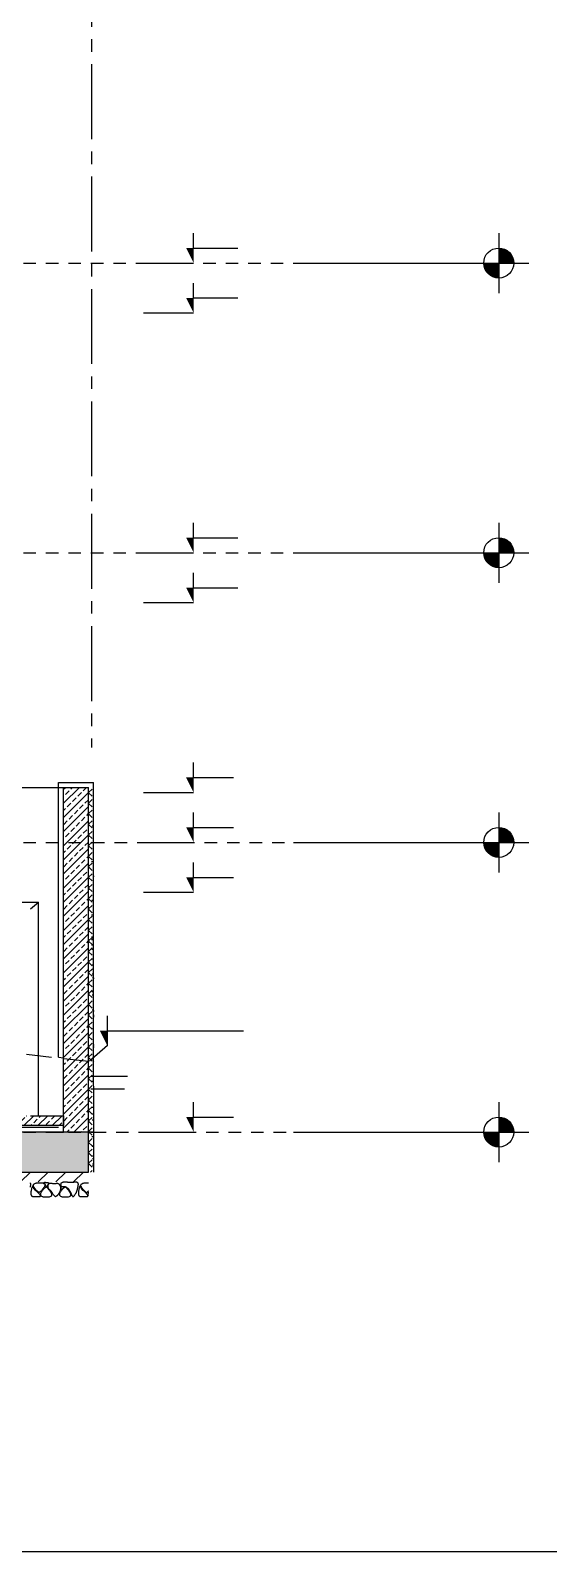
# Model space of a CAD drawing. Header units: metres. Extents: x -220 to 294, y -29 to 18.
# Drawn here: x 12.84 to 18.02, y -12 to 3.23 of the extents above; entities that cross this region are included whole.
import ezdxf

# ---------------------------------------------------------------- set-up
doc = ezdxf.new("R2010")
doc.units = ezdxf.units.M
doc.header["$MEASUREMENT"] = 0
for name, pattern in [('CENTER2', [1.125, 0.75, -0.125, 0.125, -0.125]), ('DASHED2', [0.375, 0.25, -0.125]), ('DASHED4', [0.1875, 0.125, -0.0625])]:
    doc.linetypes.add(name, pattern=pattern)
for name, color, linetype in [('Cizgi', 7, 'Continuous'), ('Kesit_Kot', 7, 'Continuous'), ('Rota', 7, 'Continuous'), ('Standart', 7, 'Continuous'), ('Tarama', 7, 'Continuous')]:
    doc.layers.add(name, color=color, linetype=linetype)

msp = doc.modelspace()

# ---------------------------------------------------------------- hatches: boundary and pattern name
at = {"layer": 'Kesit_Kot', "linetype": 'Continuous', "lineweight": -3}
for points in [[(14.469, 0.9), (14.394, 1.05), (14.469, 1.05)], [(14.469, 0.4), (14.394, 0.55), (14.469, 0.55)], [(14.469, -2), (14.394, -1.85), (14.469, -1.85)], [(14.469, -2.5), (14.394, -2.35), (14.469, -2.35)], [(14.469, -4.4), (14.394, -4.25), (14.469, -4.25)], [(14.469, -4.9), (14.394, -4.75), (14.469, -4.75)], [(14.469, -5.4), (14.394, -5.25), (14.469, -5.25)], [(13.606, -6.935), (13.531, -6.785), (13.606, -6.785)], [(14.469, -7.8), (14.394, -7.65), (14.469, -7.65)]]:
    msp.add_hatch(color=216, dxfattribs=at).paths.add_polyline_path(points)
at = {"layer": 'Tarama', "linetype": 'Continuous', "lineweight": -3}
for points in [[(17.671, 0.9), (17.67, 0.917), (17.667, 0.933), (17.663, 0.95), (17.656, 0.965), (17.648, 0.98), (17.638, 0.994), (17.627, 1.006), (17.615, 1.017), (17.601, 1.027), (17.586, 1.035), (17.571, 1.042), (17.554, 1.046), (17.538, 1.049), (17.521, 1.05), (17.521, 0.9)], [(17.371, 0.9), (17.372, 0.883), (17.375, 0.867), (17.379, 0.85), (17.386, 0.835), (17.394, 0.82), (17.404, 0.806), (17.415, 0.794), (17.427, 0.783), (17.441, 0.773), (17.456, 0.765), (17.471, 0.758), (17.488, 0.754), (17.504, 0.751), (17.521, 0.75), (17.521, 0.9)], [(17.671, -2), (17.67, -1.983), (17.667, -1.967), (17.663, -1.95), (17.656, -1.935), (17.648, -1.92), (17.638, -1.906), (17.627, -1.894), (17.615, -1.883), (17.601, -1.873), (17.586, -1.865), (17.571, -1.858), (17.554, -1.854), (17.538, -1.851), (17.521, -1.85), (17.521, -2)], [(17.371, -2), (17.372, -2.017), (17.375, -2.033), (17.379, -2.05), (17.386, -2.065), (17.394, -2.08), (17.404, -2.094), (17.415, -2.106), (17.427, -2.117), (17.441, -2.127), (17.456, -2.135), (17.471, -2.142), (17.488, -2.146), (17.504, -2.149), (17.521, -2.15), (17.521, -2)], [(17.671, -4.9), (17.67, -4.883), (17.667, -4.867), (17.663, -4.85), (17.656, -4.835), (17.648, -4.82), (17.638, -4.806), (17.627, -4.794), (17.615, -4.783), (17.601, -4.773), (17.586, -4.765), (17.571, -4.758), (17.554, -4.754), (17.538, -4.751), (17.521, -4.75), (17.521, -4.9)], [(17.371, -4.9), (17.372, -4.917), (17.375, -4.933), (17.379, -4.95), (17.386, -4.965), (17.394, -4.98), (17.404, -4.994), (17.415, -5.006), (17.427, -5.017), (17.441, -5.027), (17.456, -5.035), (17.471, -5.042), (17.488, -5.046), (17.504, -5.049), (17.521, -5.05), (17.521, -4.9)], [(17.671, -7.8), (17.67, -7.783), (17.667, -7.767), (17.663, -7.75), (17.656, -7.735), (17.648, -7.72), (17.638, -7.706), (17.627, -7.694), (17.615, -7.683), (17.601, -7.673), (17.586, -7.665), (17.571, -7.658), (17.554, -7.654), (17.538, -7.651), (17.521, -7.65), (17.521, -7.8)], [(17.371, -7.8), (17.372, -7.817), (17.375, -7.833), (17.379, -7.85), (17.386, -7.865), (17.394, -7.88), (17.404, -7.894), (17.415, -7.906), (17.427, -7.917), (17.441, -7.927), (17.456, -7.935), (17.471, -7.942), (17.488, -7.946), (17.504, -7.949), (17.521, -7.95), (17.521, -7.8)]]:
    msp.add_hatch(color=216, dxfattribs=at).paths.add_polyline_path(points)
h = msp.add_hatch(dxfattribs=at)
h.set_pattern_fill('ANSI33', color=58, scale=0.4, style=0)
h.paths.add_polyline_path([(13.419, -7.8), (13.169, -7.8), (13.169, -4.35), (13.419, -4.35)])
h = msp.add_hatch(dxfattribs=at)
h.set_pattern_fill('ANSI37', color=163, scale=0.6, style=0)
h.paths.add_polyline_path([(13.454, -8.2), (13.419, -8.2), (13.419, -4.35), (13.453, -4.35)])
h = msp.add_hatch(dxfattribs=at)
h.set_pattern_fill('AR-SAND', color=203, scale=0.05, style=0)
h.paths.add_polyline_path([(13.469, -8.2), (13.454, -8.2), (13.453, -4.35), (13.469, -4.35)])
h = msp.add_hatch(dxfattribs=at)
h.set_pattern_fill('ANSI33', color=58, scale=0.4, style=0)
h.paths.add_polyline_path([(13.169, -7.736), (8.966, -7.736), (8.966, -7.636), (13.169, -7.636)])
h = msp.add_hatch(dxfattribs=at)
h.set_pattern_fill('ANSI33', color=58, scale=0.4, style=0)
h.paths.add_polyline_path([(-5.683, -7.8), (-5.683, -8.5), (1.867, -8.5), (1.867, -10), (4.567, -10), (4.567, -8.5), (8.966, -8.5), (8.966, -8.2), (13.217, -8.2), (13.419, -8.2), (13.419, -7.8), (4.297, -7.8), (4.317, -9.3), (2.117, -9.3), (2.117, -7.8)])
h = msp.add_hatch(dxfattribs=at)
h.set_pattern_fill('ANSI31', color=58, style=0)
h.paths.add_polyline_path([(8.966, -8.2), (8.966, -8.3), (13.419, -8.3), (13.419, -8.2)])

# ---------------------------------------------------------------- linework, layer by layer
at = {"layer": 'Cizgi', "color": 73, "linetype": 'DASHED4', "lineweight": -3}
for points in [[(10.516, 0.9), (16.469, 0.9)], [(10.516, -2), (16.469, -2)], [(-5.233, -4.9), (13.454, -4.9)], [(13.454, -4.9), (16.469, -4.9)], [(-5.233, -7.8), (13.469, -7.8)], [(13.469, -7.8), (16.469, -7.8)]]:
    msp.add_lwpolyline(points, dxfattribs=at)
at = {"layer": 'Cizgi', "color": 118, "linetype": 'Continuous', "lineweight": -3}
msp.add_lwpolyline([(9.016, -4.35), (13.204, -4.35)], dxfattribs=at)
at = {"layer": 'Cizgi', "color": 241, "linetype": 'Continuous', "lineweight": -3}
for points in [[(13.119, -7.051), (13.119, -4.3)], [(13.119, -4.3), (13.426, -4.3)], [(13.426, -4.3), (13.447, -4.3)], [(13.447, -4.3), (13.469, -4.3)], [(13.469, -6.474), (13.469, -4.3)], [(13.47, -8.2), (13.469, -6.474)], [(13.469, -7.09), (13.47, -7.088)], [(13.469, -7.102), (13.469, -7.09)], [(13.119, -7.756), (8.986, -7.756)], [(13.119, -7.8), (13.154, -7.8)], [(13.154, -7.8), (13.169, -7.8)], [(13.469, -7.8), (13.419, -7.8)]]:
    msp.add_lwpolyline(points, dxfattribs=at)
at = {"layer": 'Cizgi', "color": 7, "linetype": 'Continuous', "lineweight": -3}
for points in [[(13.169, -7.058), (13.169, -4.35)], [(13.169, -4.35), (13.419, -4.35)], [(13.419, -7.094), (13.419, -4.35)], [(13.169, -7.8), (13.169, -7.058)], [(13.419, -7.8), (13.419, -7.094)], [(13.169, -7.736), (8.966, -7.736)], [(12.837, -7.636), (12.916, -7.636)], [(12.916, -7.636), (13.119, -7.636)], [(13.119, -7.636), (13.169, -7.636)], [(13.169, -7.636), (13.169, -7.736)], [(13.419, -7.8), (13.169, -7.8)]]:
    msp.add_lwpolyline(points, dxfattribs=at)
at = {"layer": 'Cizgi', "color": 98, "linetype": 'Continuous', "lineweight": -3}
for points in [[(8.986, -5.5), (12.916, -5.5)], [(12.837, -5.564), (12.916, -5.5)], [(12.916, -7.022), (12.916, -5.5)], [(12.916, -7.636), (12.916, -7.022)]]:
    msp.add_lwpolyline(points, dxfattribs=at)
at = {"layer": 'Cizgi', "color": 59, "linetype": 'Continuous', "lineweight": -3}
msp.add_lwpolyline([(13.119, -7.051), (13.169, -7.058)], dxfattribs=at)
at = {"layer": 'Cizgi', "color": 18, "linetype": 'Continuous', "lineweight": -3}
msp.add_lwpolyline([(-14.783, -12), (51.417, -12)], dxfattribs=at)
at = {"layer": 'Kesit_Kot', "color": 216, "linetype": 'Continuous', "lineweight": -3}
for points in [[(14.469, 1.05), (14.469, 1.2)], [(14.469, 1.05), (14.911, 1.05)], [(13.969, 0.9), (14.469, 0.9)], [(14.469, 0.55), (14.469, 0.7)], [(14.469, 0.55), (14.911, 0.55)], [(13.969, 0.4), (14.469, 0.4)], [(14.469, -1.85), (14.469, -1.7)], [(14.469, -1.85), (14.911, -1.85)], [(13.969, -2), (14.469, -2)], [(14.469, -2.35), (14.469, -2.2)], [(14.469, -2.35), (14.911, -2.35)], [(13.969, -2.5), (14.469, -2.5)], [(14.469, -4.25), (14.469, -4.1)], [(14.469, -4.25), (14.867, -4.25)], [(13.969, -4.4), (14.469, -4.4)], [(14.469, -4.75), (14.469, -4.6)], [(14.469, -4.75), (14.867, -4.75)], [(13.969, -4.9), (14.469, -4.9)], [(14.469, -5.25), (14.469, -5.1)], [(14.469, -5.25), (14.867, -5.25)], [(13.969, -5.4), (14.469, -5.4)], [(13.606, -6.785), (13.606, -6.635)], [(13.606, -6.785), (14.968, -6.785)], [(13.606, -6.935), (13.606, -6.785)], [(13.606, -6.935), (13.429, -7.09)], [(14.469, -7.65), (14.469, -7.5)], [(14.469, -7.65), (14.867, -7.65)], [(13.969, -7.8), (14.469, -7.8)]]:
    msp.add_lwpolyline(points, dxfattribs=at)
at = {"layer": 'Rota', "color": 95, "linetype": 'DASHED2', "lineweight": -3}
msp.add_lwpolyline([(13.419, -7.094), (8.966, -6.6)], dxfattribs=at)
at = {"layer": 'Rota', "color": 7, "linetype": 'Continuous', "lineweight": -3}
for points in [[(13.419, -7.8), (4.317, -7.8)], [(13.419, -8.2), (13.419, -7.8)], [(8.966, -8.2), (13.419, -8.2)]]:
    msp.add_lwpolyline(points, dxfattribs=at)
at = {"layer": 'Standart', "color": 251, "linetype": 'CENTER2', "lineweight": -3}
msp.add_lwpolyline([(13.447, 16.39), (13.447, -3.95)], dxfattribs=at)
at = {"layer": 'Standart', "color": 216, "linetype": 'Continuous', "lineweight": -3}
for points in [[(17.521, 1.2), (17.521, 0.6)], [(15.469, 0.9), (17.221, 0.9)], [(17.221, 0.9), (17.821, 0.9)], [(17.521, -1.7), (17.521, -2.3)], [(15.469, -2), (17.221, -2)], [(17.221, -2), (17.821, -2)], [(17.521, -4.6), (17.521, -5.2)], [(15.469, -4.9), (17.221, -4.9)], [(17.221, -4.9), (17.821, -4.9)], [(17.521, -7.5), (17.521, -8.1)], [(15.469, -7.8), (17.221, -7.8)], [(17.221, -7.8), (17.821, -7.8)]]:
    msp.add_lwpolyline(points, dxfattribs=at)
at = {"layer": 'Standart', "color": 98, "linetype": 'Continuous', "lineweight": -3}
for points in [[(13.806, -7.244), (13.441, -7.244)], [(13.776, -7.371), (13.441, -7.371)]]:
    msp.add_lwpolyline(points, dxfattribs=at)
at = {"layer": 'Standart', "color": 216, "linetype": 'Continuous', "lineweight": -3}
for centre in [(17.521, 0.9), (17.521, -2), (17.521, -4.9), (17.521, -7.8)]:
    msp.add_circle(centre, 0.15, dxfattribs=at)
at = {"layer": 'Tarama', "color": 36, "linetype": 'Continuous', "lineweight": -3}
for points in [[(12.838, -8.311), (12.836, -8.309)], [(12.836, -8.353), (12.837, -8.349)], [(12.837, -8.349), (12.838, -8.345)], [(12.839, -8.314), (12.838, -8.311)], [(12.838, -8.341), (12.839, -8.337)], [(12.838, -8.345), (12.838, -8.341)], [(12.84, -8.317), (12.839, -8.314)], [(12.839, -8.337), (12.84, -8.333)], [(12.841, -8.32), (12.84, -8.317)], [(12.84, -8.328), (12.841, -8.324)], [(12.84, -8.333), (12.84, -8.328)], [(12.841, -8.324), (12.841, -8.32)], [(12.847, -8.371), (12.846, -8.376)], [(12.849, -8.366), (12.847, -8.371)], [(12.85, -8.36), (12.849, -8.366)], [(12.852, -8.354), (12.85, -8.36)], [(12.854, -8.348), (12.852, -8.354)], [(12.856, -8.341), (12.854, -8.348)], [(12.861, -8.338), (12.856, -8.341)], [(12.863, -8.342), (12.861, -8.338)], [(12.864, -8.347), (12.863, -8.342)], [(12.866, -8.351), (12.864, -8.347)], [(12.867, -8.355), (12.866, -8.351)], [(12.867, -8.328), (12.869, -8.325)], [(12.867, -8.332), (12.867, -8.328)], [(12.867, -8.336), (12.867, -8.332)], [(12.867, -8.34), (12.867, -8.336)], [(12.869, -8.345), (12.867, -8.34)], [(12.869, -8.36), (12.867, -8.355)], [(12.869, -8.325), (12.871, -8.322)], [(12.871, -8.349), (12.869, -8.345)], [(12.871, -8.363), (12.869, -8.36)], [(12.871, -8.322), (12.874, -8.319)], [(12.873, -8.355), (12.871, -8.349)], [(12.872, -8.367), (12.871, -8.363)], [(12.874, -8.37), (12.872, -8.367)], [(12.877, -8.36), (12.873, -8.355)], [(12.874, -8.319), (12.878, -8.317)], [(12.876, -8.373), (12.874, -8.37)], [(12.878, -8.376), (12.876, -8.373)], [(12.881, -8.366), (12.877, -8.36)], [(12.878, -8.317), (12.882, -8.314)], [(12.886, -8.372), (12.881, -8.366)], [(12.882, -8.314), (12.887, -8.313)], [(12.892, -8.378), (12.886, -8.372)], [(12.887, -8.313), (12.893, -8.311)], [(12.893, -8.311), (12.899, -8.31)], [(12.899, -8.31), (12.907, -8.309)], [(12.907, -8.309), (12.914, -8.308)], [(12.914, -8.308), (12.923, -8.308)], [(12.923, -8.308), (12.932, -8.308)], [(12.932, -8.308), (12.942, -8.308)], [(12.942, -8.308), (12.95, -8.309)], [(12.95, -8.309), (12.958, -8.31)], [(12.958, -8.373), (12.954, -8.378)], [(12.958, -8.31), (12.964, -8.312)], [(12.962, -8.368), (12.958, -8.373)], [(12.968, -8.373), (12.961, -8.38)], [(12.966, -8.363), (12.962, -8.368)], [(12.964, -8.312), (12.969, -8.314)], [(12.969, -8.358), (12.966, -8.363)], [(12.975, -8.366), (12.968, -8.373)], [(12.969, -8.314), (12.974, -8.316)], [(12.973, -8.352), (12.969, -8.358)], [(12.971, -8.306), (12.972, -8.305)], [(12.971, -8.307), (12.971, -8.306)], [(12.971, -8.306), (12.971, -8.306)], [(12.971, -8.308), (12.971, -8.307)], [(12.971, -8.309), (12.971, -8.308)], [(12.972, -8.31), (12.971, -8.309)], [(12.972, -8.305), (12.973, -8.304)], [(12.973, -8.312), (12.972, -8.31)], [(12.973, -8.304), (12.975, -8.304)], [(12.974, -8.313), (12.973, -8.312)], [(12.976, -8.346), (12.973, -8.352)], [(12.976, -8.315), (12.974, -8.313)], [(12.974, -8.316), (12.977, -8.319)], [(12.975, -8.304), (12.976, -8.304)], [(12.983, -8.359), (12.975, -8.366)], [(12.976, -8.304), (12.978, -8.304)], [(12.978, -8.316), (12.976, -8.315)], [(12.979, -8.341), (12.976, -8.346)], [(12.977, -8.319), (12.98, -8.323)], [(12.978, -8.304), (12.981, -8.303)], [(12.98, -8.318), (12.978, -8.316)], [(12.981, -8.335), (12.979, -8.341)], [(12.981, -8.32), (12.98, -8.318)], [(12.98, -8.323), (12.981, -8.326)], [(12.981, -8.303), (12.984, -8.303)], [(12.983, -8.322), (12.981, -8.32)], [(12.981, -8.326), (12.981, -8.331)], [(12.981, -8.331), (12.981, -8.335)], [(12.984, -8.324), (12.983, -8.322)], [(12.991, -8.351), (12.983, -8.359)], [(12.984, -8.303), (12.987, -8.304)], [(12.986, -8.326), (12.984, -8.324)], [(12.987, -8.328), (12.986, -8.326)], [(12.987, -8.304), (12.992, -8.306)], [(12.988, -8.33), (12.987, -8.328)], [(12.989, -8.332), (12.988, -8.33)], [(12.99, -8.335), (12.989, -8.332)], [(12.991, -8.337), (12.99, -8.335)], [(12.991, -8.339), (12.991, -8.337)], [(12.992, -8.342), (12.991, -8.339)], [(13.002, -8.356), (12.991, -8.351)], [(12.992, -8.306), (12.995, -8.306)], [(12.993, -8.344), (12.992, -8.342)], [(12.994, -8.346), (12.993, -8.344)], [(12.994, -8.347), (12.994, -8.346)], [(12.995, -8.348), (12.994, -8.347)], [(12.995, -8.306), (12.998, -8.305)], [(12.996, -8.348), (12.995, -8.348)], [(12.997, -8.348), (12.996, -8.348)], [(12.998, -8.348), (12.997, -8.348)], [(12.998, -8.305), (13.001, -8.305)], [(12.999, -8.347), (12.998, -8.348)], [(13, -8.346), (12.999, -8.347)], [(13.002, -8.344), (13, -8.346)], [(13.001, -8.305), (13.003, -8.305)], [(13.003, -8.342), (13.002, -8.344)], [(13.006, -8.36), (13.002, -8.356)], [(13.003, -8.305), (13.006, -8.305)], [(13.004, -8.34), (13.003, -8.342)], [(13.005, -8.338), (13.004, -8.34)], [(13.007, -8.336), (13.005, -8.338)], [(13.006, -8.305), (13.008, -8.305)], [(13.01, -8.364), (13.006, -8.36)], [(13.008, -8.334), (13.007, -8.336)], [(13.008, -8.305), (13.01, -8.305)], [(13.009, -8.332), (13.008, -8.334)], [(13.01, -8.33), (13.009, -8.332)], [(13.01, -8.305), (13.011, -8.305)], [(13.011, -8.328), (13.01, -8.33)], [(13.014, -8.368), (13.01, -8.364)], [(13.011, -8.305), (13.013, -8.306)], [(13.012, -8.326), (13.011, -8.328)], [(13.013, -8.324), (13.012, -8.326)], [(13.013, -8.306), (13.014, -8.307)], [(13.014, -8.321), (13.013, -8.324)], [(13.013, -8.344), (13.014, -8.34)], [(13.014, -8.349), (13.013, -8.344)], [(13.014, -8.307), (13.015, -8.307)], [(13.015, -8.319), (13.014, -8.321)], [(13.014, -8.335), (13.015, -8.33)], [(13.014, -8.34), (13.014, -8.335)], [(13.014, -8.353), (13.014, -8.349)], [(13.015, -8.357), (13.014, -8.353)], [(13.018, -8.373), (13.014, -8.368)], [(13.015, -8.307), (13.016, -8.308)], [(13.016, -8.317), (13.015, -8.319)], [(13.015, -8.33), (13.016, -8.326)], [(13.016, -8.361), (13.015, -8.357)], [(13.016, -8.308), (13.016, -8.31)], [(13.016, -8.31), (13.017, -8.311)], [(13.017, -8.314), (13.016, -8.315)], [(13.016, -8.315), (13.016, -8.317)], [(13.016, -8.326), (13.017, -8.323)], [(13.018, -8.364), (13.016, -8.361)], [(13.017, -8.311), (13.017, -8.312)], [(13.017, -8.312), (13.017, -8.314)], [(13.017, -8.323), (13.019, -8.32)], [(13.02, -8.368), (13.018, -8.364)], [(13.022, -8.378), (13.018, -8.373)], [(13.019, -8.32), (13.021, -8.317)], [(13.022, -8.371), (13.02, -8.368)], [(13.021, -8.317), (13.024, -8.315)], [(13.025, -8.374), (13.022, -8.371)], [(13.024, -8.315), (13.027, -8.314)], [(13.028, -8.377), (13.025, -8.374)], [(13.027, -8.314), (13.03, -8.313)], [(13.03, -8.313), (13.034, -8.312)], [(13.034, -8.312), (13.038, -8.312)], [(13.038, -8.312), (13.042, -8.312)], [(13.042, -8.312), (13.047, -8.313)], [(13.047, -8.313), (13.051, -8.313)], [(13.051, -8.313), (13.056, -8.314)], [(13.056, -8.314), (13.06, -8.314)], [(13.06, -8.314), (13.064, -8.314)], [(13.064, -8.314), (13.069, -8.314)], [(13.069, -8.314), (13.073, -8.314)], [(13.073, -8.314), (13.078, -8.314)], [(13.078, -8.314), (13.082, -8.314)], [(13.082, -8.314), (13.086, -8.314)], [(13.086, -8.314), (13.091, -8.314)], [(13.091, -8.314), (13.095, -8.314)], [(13.095, -8.314), (13.1, -8.313)], [(13.1, -8.313), (13.104, -8.313)], [(13.104, -8.313), (13.108, -8.313)], [(13.108, -8.313), (13.111, -8.314)], [(13.111, -8.314), (13.115, -8.315)], [(13.115, -8.315), (13.118, -8.317)], [(13.118, -8.317), (13.121, -8.319)], [(13.121, -8.319), (13.124, -8.321)], [(13.124, -8.321), (13.126, -8.324)], [(13.126, -8.324), (13.128, -8.327)], [(13.128, -8.327), (13.13, -8.331)], [(13.13, -8.331), (13.132, -8.334)], [(13.132, -8.334), (13.133, -8.338)], [(13.133, -8.338), (13.135, -8.342)], [(13.135, -8.342), (13.136, -8.346)], [(13.136, -8.346), (13.137, -8.35)], [(13.137, -8.374), (13.136, -8.378)], [(13.137, -8.35), (13.137, -8.354)], [(13.137, -8.354), (13.138, -8.358)], [(13.138, -8.366), (13.137, -8.37)], [(13.137, -8.37), (13.137, -8.374)], [(13.138, -8.358), (13.138, -8.362)], [(13.138, -8.362), (13.138, -8.366)], [(13.14, -8.324), (13.139, -8.329)], [(13.139, -8.329), (13.14, -8.333)], [(13.141, -8.313), (13.14, -8.319)], [(13.14, -8.319), (13.14, -8.324)], [(13.14, -8.333), (13.14, -8.337)], [(13.14, -8.337), (13.142, -8.34)], [(13.15, -8.307), (13.141, -8.313)], [(13.142, -8.353), (13.141, -8.356)], [(13.141, -8.356), (13.141, -8.359)], [(13.141, -8.359), (13.141, -8.362)], [(13.141, -8.362), (13.141, -8.364)], [(13.141, -8.364), (13.141, -8.366)], [(13.141, -8.366), (13.141, -8.368)], [(13.141, -8.368), (13.141, -8.37)], [(13.141, -8.37), (13.141, -8.372)], [(13.141, -8.372), (13.141, -8.374)], [(13.141, -8.374), (13.141, -8.375)], [(13.141, -8.375), (13.142, -8.376)], [(13.142, -8.34), (13.144, -8.343)], [(13.146, -8.35), (13.142, -8.353)], [(13.144, -8.343), (13.146, -8.344)], [(13.146, -8.344), (13.149, -8.345)], [(13.148, -8.35), (13.146, -8.35)], [(13.149, -8.349), (13.148, -8.35)], [(13.149, -8.345), (13.152, -8.346)], [(13.151, -8.349), (13.149, -8.349)], [(13.154, -8.306), (13.15, -8.307)], [(13.15, -8.376), (13.151, -8.375)], [(13.152, -8.349), (13.151, -8.349)], [(13.158, -8.373), (13.151, -8.38)], [(13.151, -8.375), (13.152, -8.374)], [(13.152, -8.346), (13.156, -8.346)], [(13.153, -8.349), (13.152, -8.349)], [(13.152, -8.374), (13.153, -8.373)], [(13.155, -8.349), (13.153, -8.349)], [(13.153, -8.373), (13.155, -8.371)], [(13.158, -8.305), (13.154, -8.306)], [(13.156, -8.348), (13.155, -8.349)], [(13.155, -8.371), (13.156, -8.37)], [(13.156, -8.346), (13.16, -8.345)], [(13.158, -8.348), (13.156, -8.348)], [(13.156, -8.37), (13.157, -8.369)], [(13.157, -8.369), (13.159, -8.368)], [(13.161, -8.304), (13.158, -8.305)], [(13.159, -8.348), (13.158, -8.348)], [(13.165, -8.366), (13.158, -8.373)], [(13.161, -8.349), (13.159, -8.348)], [(13.159, -8.368), (13.16, -8.366)], [(13.16, -8.345), (13.164, -8.344)], [(13.16, -8.366), (13.161, -8.365)], [(13.165, -8.303), (13.161, -8.304)], [(13.162, -8.349), (13.161, -8.349)], [(13.161, -8.365), (13.163, -8.364)], [(13.164, -8.349), (13.162, -8.349)], [(13.163, -8.364), (13.164, -8.362)], [(13.164, -8.344), (13.169, -8.344)], [(13.165, -8.349), (13.164, -8.349)], [(13.164, -8.362), (13.166, -8.361)], [(13.169, -8.302), (13.165, -8.303)], [(13.167, -8.35), (13.165, -8.349)], [(13.173, -8.359), (13.165, -8.366)], [(13.166, -8.361), (13.167, -8.36)], [(13.168, -8.35), (13.167, -8.35)], [(13.167, -8.36), (13.168, -8.358)], [(13.169, -8.351), (13.168, -8.35)], [(13.168, -8.358), (13.17, -8.357)], [(13.172, -8.302), (13.169, -8.302)], [(13.169, -8.344), (13.173, -8.344)], [(13.17, -8.351), (13.169, -8.351)], [(13.171, -8.352), (13.17, -8.351)], [(13.17, -8.356), (13.171, -8.355)], [(13.17, -8.357), (13.17, -8.356)], [(13.171, -8.353), (13.171, -8.352)], [(13.171, -8.354), (13.171, -8.353)], [(13.171, -8.355), (13.171, -8.354)], [(13.176, -8.302), (13.172, -8.302)], [(13.173, -8.344), (13.177, -8.344)], [(13.181, -8.351), (13.173, -8.359)], [(13.18, -8.301), (13.176, -8.302)], [(13.177, -8.344), (13.181, -8.344)], [(13.183, -8.301), (13.18, -8.301)], [(13.181, -8.344), (13.185, -8.345)], [(13.192, -8.356), (13.181, -8.351)], [(13.187, -8.302), (13.183, -8.301)], [(13.185, -8.345), (13.188, -8.347)], [(13.191, -8.302), (13.187, -8.302)], [(13.188, -8.347), (13.192, -8.348)], [(13.195, -8.302), (13.191, -8.302)], [(13.192, -8.348), (13.195, -8.351)], [(13.196, -8.36), (13.192, -8.356)], [(13.199, -8.303), (13.195, -8.302)], [(13.195, -8.351), (13.199, -8.353)], [(13.2, -8.364), (13.196, -8.36)], [(13.203, -8.303), (13.199, -8.303)], [(13.199, -8.353), (13.202, -8.355)], [(13.205, -8.368), (13.2, -8.364)], [(13.202, -8.355), (13.205, -8.358)], [(13.207, -8.303), (13.203, -8.303)], [(13.205, -8.358), (13.208, -8.361)], [(13.209, -8.373), (13.205, -8.368)], [(13.211, -8.304), (13.207, -8.303)], [(13.208, -8.361), (13.211, -8.363)], [(13.213, -8.377), (13.209, -8.373)], [(13.215, -8.304), (13.211, -8.304)], [(13.211, -8.363), (13.214, -8.366)], [(13.214, -8.366), (13.216, -8.369)], [(13.219, -8.304), (13.215, -8.304)], [(13.216, -8.369), (13.219, -8.372)], [(13.223, -8.304), (13.219, -8.304)], [(13.219, -8.372), (13.221, -8.376)], [(13.221, -8.376), (13.223, -8.379)], [(13.227, -8.304), (13.223, -8.304)], [(13.232, -8.305), (13.227, -8.304)], [(13.236, -8.305), (13.232, -8.305)], [(13.241, -8.305), (13.236, -8.305)], [(13.245, -8.305), (13.241, -8.305)], [(13.25, -8.304), (13.245, -8.305)], [(13.254, -8.304), (13.25, -8.304)], [(13.259, -8.304), (13.254, -8.304)], [(13.263, -8.304), (13.259, -8.304)], [(13.268, -8.304), (13.263, -8.304)], [(13.273, -8.303), (13.268, -8.304)], [(13.278, -8.303), (13.273, -8.303)], [(13.283, -8.303), (13.278, -8.303)], [(13.288, -8.302), (13.283, -8.303)], [(13.292, -8.302), (13.288, -8.302)], [(13.297, -8.302), (13.292, -8.302)], [(13.3, -8.303), (13.297, -8.302)], [(13.304, -8.304), (13.3, -8.303)], [(13.307, -8.305), (13.304, -8.304)], [(13.306, -8.376), (13.307, -8.373)], [(13.309, -8.307), (13.307, -8.305)], [(13.307, -8.373), (13.308, -8.369)], [(13.308, -8.369), (13.309, -8.365)], [(13.311, -8.309), (13.309, -8.307)], [(13.309, -8.365), (13.31, -8.361)], [(13.31, -8.357), (13.311, -8.353)], [(13.31, -8.361), (13.31, -8.357)], [(13.313, -8.311), (13.311, -8.309)], [(13.311, -8.353), (13.312, -8.349)], [(13.312, -8.349), (13.313, -8.345)], [(13.314, -8.314), (13.313, -8.311)], [(13.313, -8.341), (13.314, -8.337)], [(13.313, -8.345), (13.313, -8.341)], [(13.315, -8.317), (13.314, -8.314)], [(13.314, -8.337), (13.315, -8.333)], [(13.316, -8.32), (13.315, -8.317)], [(13.315, -8.328), (13.316, -8.324)], [(13.315, -8.333), (13.315, -8.328)], [(13.316, -8.324), (13.316, -8.32)], [(13.322, -8.371), (13.321, -8.376)], [(13.324, -8.366), (13.322, -8.371)], [(13.325, -8.36), (13.324, -8.366)], [(13.327, -8.354), (13.325, -8.36)], [(13.329, -8.348), (13.327, -8.354)], [(13.331, -8.341), (13.329, -8.348)], [(13.336, -8.338), (13.331, -8.341)], [(13.338, -8.342), (13.336, -8.338)], [(13.339, -8.347), (13.338, -8.342)], [(13.341, -8.351), (13.339, -8.347)], [(13.342, -8.355), (13.341, -8.351)], [(13.342, -8.328), (13.344, -8.325)], [(13.342, -8.332), (13.342, -8.328)], [(13.342, -8.336), (13.342, -8.332)], [(13.342, -8.34), (13.342, -8.336)], [(13.344, -8.345), (13.342, -8.34)], [(13.344, -8.36), (13.342, -8.355)], [(13.344, -8.325), (13.346, -8.322)], [(13.346, -8.349), (13.344, -8.345)], [(13.346, -8.363), (13.344, -8.36)], [(13.346, -8.322), (13.349, -8.319)], [(13.348, -8.355), (13.346, -8.349)], [(13.347, -8.367), (13.346, -8.363)], [(13.349, -8.37), (13.347, -8.367)], [(13.352, -8.36), (13.348, -8.355)], [(13.349, -8.319), (13.353, -8.317)], [(13.351, -8.373), (13.349, -8.37)], [(13.353, -8.376), (13.351, -8.373)], [(13.356, -8.366), (13.352, -8.36)], [(13.353, -8.317), (13.357, -8.314)], [(13.361, -8.372), (13.356, -8.366)], [(13.357, -8.314), (13.362, -8.313)], [(13.367, -8.378), (13.361, -8.372)], [(13.362, -8.313), (13.368, -8.311)], [(13.368, -8.311), (13.374, -8.31)], [(13.374, -8.31), (13.382, -8.309)], [(13.382, -8.309), (13.389, -8.308)], [(13.389, -8.308), (13.398, -8.308)], [(13.398, -8.308), (13.407, -8.308)], [(13.407, -8.308), (13.417, -8.308)], [(13.417, -8.308), (13.419, -8.308)], [(12.842, -8.396), (12.841, -8.4)], [(12.841, -8.4), (12.841, -8.404)], [(12.841, -8.404), (12.841, -8.408)], [(12.841, -8.408), (12.841, -8.412)], [(12.841, -8.412), (12.841, -8.416)], [(12.841, -8.416), (12.841, -8.419)], [(12.841, -8.419), (12.842, -8.422)], [(12.843, -8.391), (12.842, -8.396)], [(12.842, -8.422), (12.842, -8.425)], [(12.842, -8.425), (12.843, -8.428)], [(12.844, -8.387), (12.843, -8.391)], [(12.843, -8.428), (12.844, -8.431)], [(12.845, -8.382), (12.844, -8.387)], [(12.844, -8.431), (12.845, -8.433)], [(12.846, -8.376), (12.845, -8.382)], [(12.845, -8.433), (12.846, -8.435)], [(12.846, -8.435), (12.847, -8.437)], [(12.847, -8.437), (12.849, -8.439)], [(12.849, -8.439), (12.851, -8.441)], [(12.851, -8.441), (12.853, -8.442)], [(12.853, -8.442), (12.855, -8.443)], [(12.855, -8.443), (12.857, -8.444)], [(12.857, -8.444), (12.859, -8.445)], [(12.859, -8.445), (12.862, -8.446)], [(12.862, -8.446), (12.864, -8.446)], [(12.864, -8.446), (12.867, -8.446)], [(12.867, -8.446), (12.87, -8.446)], [(12.87, -8.446), (12.873, -8.446)], [(12.873, -8.446), (12.877, -8.446)], [(12.877, -8.446), (12.88, -8.445)], [(12.88, -8.378), (12.878, -8.376)], [(12.882, -8.381), (12.88, -8.378)], [(12.88, -8.445), (12.884, -8.445)], [(12.884, -8.383), (12.882, -8.381)], [(12.887, -8.384), (12.884, -8.383)], [(12.884, -8.445), (12.887, -8.444)], [(12.889, -8.386), (12.887, -8.384)], [(12.887, -8.444), (12.891, -8.444)], [(12.891, -8.387), (12.889, -8.386)], [(12.894, -8.389), (12.891, -8.387)], [(12.891, -8.444), (12.894, -8.444)], [(12.898, -8.385), (12.892, -8.378)], [(12.896, -8.39), (12.894, -8.389)], [(12.894, -8.444), (12.897, -8.444)], [(12.898, -8.392), (12.896, -8.39)], [(12.897, -8.444), (12.901, -8.444)], [(12.905, -8.392), (12.898, -8.385)], [(12.901, -8.394), (12.898, -8.392)], [(12.903, -8.396), (12.901, -8.394)], [(12.901, -8.444), (12.904, -8.444)], [(12.906, -8.399), (12.903, -8.396)], [(12.904, -8.444), (12.907, -8.445)], [(12.913, -8.399), (12.905, -8.392)], [(12.908, -8.401), (12.906, -8.399)], [(12.907, -8.445), (12.91, -8.445)], [(12.911, -8.404), (12.908, -8.401)], [(12.91, -8.445), (12.914, -8.446)], [(12.914, -8.406), (12.911, -8.404)], [(12.921, -8.407), (12.913, -8.399)], [(12.916, -8.409), (12.914, -8.406)], [(12.914, -8.446), (12.917, -8.446)], [(12.919, -8.412), (12.916, -8.409)], [(12.917, -8.446), (12.92, -8.446)], [(12.922, -8.415), (12.919, -8.412)], [(12.92, -8.446), (12.924, -8.446)], [(12.932, -8.398), (12.921, -8.407)], [(12.924, -8.419), (12.922, -8.415)], [(12.927, -8.422), (12.924, -8.419)], [(12.924, -8.446), (12.927, -8.446)], [(12.93, -8.426), (12.927, -8.422)], [(12.927, -8.446), (12.931, -8.445)], [(12.933, -8.43), (12.93, -8.426)], [(12.931, -8.445), (12.934, -8.444)], [(12.937, -8.395), (12.932, -8.398)], [(12.935, -8.433), (12.933, -8.43)], [(12.934, -8.444), (12.936, -8.443)], [(12.937, -8.436), (12.935, -8.433)], [(12.937, -8.418), (12.936, -8.423)], [(12.936, -8.423), (12.937, -8.427)], [(12.936, -8.443), (12.937, -8.441)], [(12.941, -8.391), (12.937, -8.395)], [(12.938, -8.414), (12.937, -8.418)], [(12.937, -8.427), (12.937, -8.43)], [(12.937, -8.43), (12.939, -8.434)], [(12.937, -8.439), (12.937, -8.436)], [(12.937, -8.441), (12.937, -8.439)], [(12.94, -8.409), (12.938, -8.414)], [(12.939, -8.434), (12.941, -8.437)], [(12.943, -8.404), (12.94, -8.409)], [(12.946, -8.387), (12.941, -8.391)], [(12.941, -8.437), (12.944, -8.439)], [(12.947, -8.398), (12.943, -8.404)], [(12.944, -8.439), (12.948, -8.442)], [(12.95, -8.383), (12.946, -8.387)], [(12.951, -8.392), (12.947, -8.398)], [(12.948, -8.442), (12.953, -8.444)], [(12.954, -8.378), (12.95, -8.383)], [(12.956, -8.386), (12.951, -8.392)], [(12.953, -8.444), (12.958, -8.446)], [(12.961, -8.38), (12.956, -8.386)], [(12.958, -8.446), (12.964, -8.447)], [(12.964, -8.447), (12.971, -8.448)], [(12.971, -8.448), (12.978, -8.449)], [(12.978, -8.449), (12.986, -8.45)], [(12.986, -8.45), (12.995, -8.45)], [(12.995, -8.45), (13.005, -8.45)], [(13.005, -8.45), (13.014, -8.45)], [(13.014, -8.45), (13.022, -8.449)], [(13.026, -8.382), (13.022, -8.378)], [(13.022, -8.449), (13.029, -8.447)], [(13.03, -8.388), (13.026, -8.382)], [(13.031, -8.379), (13.028, -8.377)], [(13.029, -8.447), (13.035, -8.446)], [(13.034, -8.393), (13.03, -8.388)], [(13.034, -8.382), (13.031, -8.379)], [(13.037, -8.385), (13.034, -8.382)], [(13.038, -8.398), (13.034, -8.393)], [(13.035, -8.446), (13.041, -8.443)], [(13.04, -8.388), (13.037, -8.385)], [(13.041, -8.404), (13.038, -8.398)], [(13.043, -8.391), (13.04, -8.388)], [(13.045, -8.41), (13.041, -8.404)], [(13.041, -8.443), (13.045, -8.441)], [(13.045, -8.394), (13.043, -8.391)], [(13.047, -8.397), (13.045, -8.394)], [(13.048, -8.416), (13.045, -8.41)], [(13.045, -8.441), (13.048, -8.438)], [(13.05, -8.4), (13.047, -8.397)], [(13.05, -8.421), (13.048, -8.416)], [(13.048, -8.438), (13.05, -8.434)], [(13.052, -8.403), (13.05, -8.4)], [(13.051, -8.426), (13.05, -8.421)], [(13.05, -8.434), (13.051, -8.43)], [(13.051, -8.43), (13.051, -8.426)], [(13.054, -8.407), (13.052, -8.403)], [(13.056, -8.41), (13.054, -8.407)], [(13.058, -8.414), (13.056, -8.41)], [(13.06, -8.417), (13.058, -8.414)], [(13.062, -8.42), (13.06, -8.417)], [(13.064, -8.424), (13.062, -8.42)], [(13.067, -8.427), (13.064, -8.424)], [(13.069, -8.43), (13.067, -8.427)], [(13.072, -8.433), (13.069, -8.43)], [(13.075, -8.436), (13.072, -8.433)], [(13.077, -8.439), (13.075, -8.436)], [(13.08, -8.441), (13.077, -8.439)], [(13.083, -8.444), (13.08, -8.441)], [(13.086, -8.447), (13.083, -8.444)], [(13.089, -8.45), (13.086, -8.447)], [(13.097, -8.443), (13.089, -8.45)], [(13.1, -8.44), (13.097, -8.443)], [(13.103, -8.437), (13.1, -8.44)], [(13.106, -8.435), (13.103, -8.437)], [(13.109, -8.432), (13.106, -8.435)], [(13.112, -8.429), (13.109, -8.432)], [(13.114, -8.426), (13.112, -8.429)], [(13.117, -8.423), (13.114, -8.426)], [(13.119, -8.42), (13.117, -8.423)], [(13.121, -8.416), (13.119, -8.42)], [(13.123, -8.413), (13.121, -8.416)], [(13.125, -8.409), (13.123, -8.413)], [(13.127, -8.406), (13.125, -8.409)], [(13.128, -8.402), (13.127, -8.406)], [(13.128, -8.414), (13.127, -8.418)], [(13.127, -8.418), (13.127, -8.422)], [(13.127, -8.422), (13.127, -8.426)], [(13.127, -8.426), (13.128, -8.43)], [(13.13, -8.398), (13.128, -8.402)], [(13.13, -8.409), (13.128, -8.414)], [(13.128, -8.43), (13.129, -8.433)], [(13.129, -8.433), (13.131, -8.436)], [(13.132, -8.394), (13.13, -8.398)], [(13.133, -8.403), (13.13, -8.409)], [(13.131, -8.436), (13.135, -8.439)], [(13.133, -8.391), (13.132, -8.394)], [(13.134, -8.387), (13.133, -8.391)], [(13.137, -8.398), (13.133, -8.403)], [(13.135, -8.382), (13.134, -8.387)], [(13.136, -8.378), (13.135, -8.382)], [(13.135, -8.439), (13.138, -8.442)], [(13.141, -8.392), (13.137, -8.398)], [(13.138, -8.442), (13.143, -8.444)], [(13.146, -8.386), (13.141, -8.392)], [(13.142, -8.376), (13.142, -8.377)], [(13.142, -8.377), (13.142, -8.378)], [(13.142, -8.378), (13.143, -8.378)], [(13.143, -8.378), (13.144, -8.379)], [(13.143, -8.444), (13.148, -8.445)], [(13.144, -8.379), (13.144, -8.379)], [(13.144, -8.379), (13.145, -8.379)], [(13.145, -8.379), (13.146, -8.379)], [(13.146, -8.379), (13.147, -8.378)], [(13.151, -8.38), (13.146, -8.386)], [(13.147, -8.378), (13.148, -8.378)], [(13.148, -8.378), (13.149, -8.377)], [(13.148, -8.445), (13.154, -8.447)], [(13.149, -8.377), (13.15, -8.376)], [(13.154, -8.447), (13.161, -8.448)], [(13.161, -8.448), (13.168, -8.449)], [(13.168, -8.449), (13.176, -8.45)], [(13.176, -8.45), (13.185, -8.45)], [(13.185, -8.45), (13.195, -8.45)], [(13.195, -8.45), (13.204, -8.449)], [(13.204, -8.449), (13.212, -8.448)], [(13.212, -8.448), (13.219, -8.447)], [(13.217, -8.382), (13.213, -8.377)], [(13.22, -8.387), (13.217, -8.382)], [(13.219, -8.447), (13.226, -8.445)], [(13.224, -8.393), (13.22, -8.387)], [(13.223, -8.379), (13.225, -8.382)], [(13.228, -8.398), (13.224, -8.393)], [(13.225, -8.382), (13.227, -8.385)], [(13.226, -8.445), (13.231, -8.443)], [(13.227, -8.385), (13.229, -8.389)], [(13.232, -8.404), (13.228, -8.398)], [(13.229, -8.389), (13.231, -8.392)], [(13.231, -8.392), (13.233, -8.396)], [(13.231, -8.443), (13.235, -8.441)], [(13.235, -8.41), (13.232, -8.404)], [(13.233, -8.396), (13.235, -8.399)], [(13.235, -8.399), (13.236, -8.402)], [(13.238, -8.415), (13.235, -8.41)], [(13.235, -8.441), (13.238, -8.437)], [(13.236, -8.402), (13.238, -8.406)], [(13.238, -8.406), (13.24, -8.409)], [(13.24, -8.421), (13.238, -8.415)], [(13.238, -8.437), (13.24, -8.434)], [(13.24, -8.409), (13.241, -8.413)], [(13.241, -8.426), (13.24, -8.421)], [(13.24, -8.434), (13.241, -8.43)], [(13.241, -8.413), (13.243, -8.416)], [(13.241, -8.43), (13.241, -8.426)], [(13.243, -8.416), (13.244, -8.42)], [(13.244, -8.42), (13.246, -8.424)], [(13.246, -8.424), (13.248, -8.428)], [(13.248, -8.428), (13.25, -8.431)], [(13.25, -8.431), (13.252, -8.435)], [(13.252, -8.435), (13.254, -8.439)], [(13.254, -8.439), (13.256, -8.443)], [(13.256, -8.443), (13.259, -8.445)], [(13.259, -8.445), (13.261, -8.446)], [(13.261, -8.446), (13.264, -8.446)], [(13.264, -8.446), (13.267, -8.444)], [(13.267, -8.444), (13.27, -8.442)], [(13.27, -8.442), (13.273, -8.438)], [(13.273, -8.438), (13.276, -8.434)], [(13.276, -8.434), (13.279, -8.43)], [(13.279, -8.43), (13.282, -8.427)], [(13.282, -8.427), (13.285, -8.423)], [(13.285, -8.423), (13.287, -8.419)], [(13.287, -8.419), (13.29, -8.415)], [(13.29, -8.415), (13.292, -8.412)], [(13.292, -8.412), (13.294, -8.408)], [(13.294, -8.408), (13.296, -8.404)], [(13.296, -8.404), (13.298, -8.401)], [(13.298, -8.401), (13.299, -8.397)], [(13.299, -8.397), (13.301, -8.394)], [(13.301, -8.394), (13.302, -8.39)], [(13.302, -8.39), (13.303, -8.387)], [(13.303, -8.387), (13.304, -8.383)], [(13.304, -8.383), (13.305, -8.38)], [(13.305, -8.38), (13.306, -8.376)], [(13.317, -8.396), (13.316, -8.4)], [(13.316, -8.4), (13.316, -8.404)], [(13.316, -8.404), (13.316, -8.408)], [(13.316, -8.408), (13.316, -8.412)], [(13.316, -8.412), (13.316, -8.416)], [(13.316, -8.416), (13.316, -8.419)], [(13.316, -8.419), (13.317, -8.422)], [(13.318, -8.391), (13.317, -8.396)], [(13.317, -8.422), (13.317, -8.425)], [(13.317, -8.425), (13.318, -8.428)], [(13.319, -8.387), (13.318, -8.391)], [(13.318, -8.428), (13.319, -8.431)], [(13.32, -8.382), (13.319, -8.387)], [(13.319, -8.431), (13.32, -8.433)], [(13.321, -8.376), (13.32, -8.382)], [(13.32, -8.433), (13.321, -8.435)], [(13.321, -8.435), (13.322, -8.437)], [(13.322, -8.437), (13.324, -8.439)], [(13.324, -8.439), (13.326, -8.441)], [(13.326, -8.441), (13.328, -8.442)], [(13.328, -8.442), (13.33, -8.443)], [(13.33, -8.443), (13.332, -8.444)], [(13.332, -8.444), (13.334, -8.445)], [(13.334, -8.445), (13.337, -8.446)], [(13.337, -8.446), (13.339, -8.446)], [(13.339, -8.446), (13.342, -8.446)], [(13.342, -8.446), (13.345, -8.446)], [(13.345, -8.446), (13.348, -8.446)], [(13.348, -8.446), (13.352, -8.446)], [(13.352, -8.446), (13.355, -8.445)], [(13.355, -8.378), (13.353, -8.376)], [(13.357, -8.381), (13.355, -8.378)], [(13.355, -8.445), (13.359, -8.445)], [(13.359, -8.383), (13.357, -8.381)], [(13.362, -8.384), (13.359, -8.383)], [(13.359, -8.445), (13.362, -8.444)], [(13.364, -8.386), (13.362, -8.384)], [(13.362, -8.444), (13.366, -8.444)], [(13.366, -8.387), (13.364, -8.386)], [(13.369, -8.389), (13.366, -8.387)], [(13.366, -8.444), (13.369, -8.444)], [(13.373, -8.385), (13.367, -8.378)], [(13.371, -8.39), (13.369, -8.389)], [(13.369, -8.444), (13.372, -8.444)], [(13.373, -8.392), (13.371, -8.39)], [(13.372, -8.444), (13.376, -8.444)], [(13.38, -8.392), (13.373, -8.385)], [(13.376, -8.394), (13.373, -8.392)], [(13.378, -8.396), (13.376, -8.394)], [(13.376, -8.444), (13.379, -8.444)], [(13.381, -8.399), (13.378, -8.396)], [(13.379, -8.444), (13.382, -8.445)], [(13.388, -8.399), (13.38, -8.392)], [(13.383, -8.401), (13.381, -8.399)], [(13.382, -8.445), (13.385, -8.445)], [(13.386, -8.404), (13.383, -8.401)], [(13.385, -8.445), (13.389, -8.446)], [(13.389, -8.406), (13.386, -8.404)], [(13.396, -8.407), (13.388, -8.399)], [(13.391, -8.409), (13.389, -8.406)], [(13.389, -8.446), (13.392, -8.446)], [(13.394, -8.412), (13.391, -8.409)], [(13.392, -8.446), (13.395, -8.446)], [(13.397, -8.415), (13.394, -8.412)], [(13.395, -8.446), (13.399, -8.446)], [(13.407, -8.398), (13.396, -8.407)], [(13.399, -8.419), (13.397, -8.415)], [(13.402, -8.422), (13.399, -8.419)], [(13.399, -8.446), (13.402, -8.446)], [(13.405, -8.426), (13.402, -8.422)], [(13.402, -8.446), (13.406, -8.445)], [(13.408, -8.43), (13.405, -8.426)], [(13.406, -8.445), (13.409, -8.444)], [(13.412, -8.395), (13.407, -8.398)], [(13.41, -8.433), (13.408, -8.43)], [(13.409, -8.444), (13.411, -8.443)], [(13.412, -8.436), (13.41, -8.433)], [(13.412, -8.418), (13.411, -8.423)], [(13.411, -8.423), (13.412, -8.427)], [(13.411, -8.443), (13.412, -8.441)], [(13.416, -8.391), (13.412, -8.395)], [(13.413, -8.414), (13.412, -8.418)], [(13.412, -8.427), (13.412, -8.43)], [(13.412, -8.43), (13.414, -8.434)], [(13.412, -8.439), (13.412, -8.436)], [(13.412, -8.441), (13.412, -8.439)], [(13.415, -8.409), (13.413, -8.414)], [(13.414, -8.434), (13.416, -8.437)], [(13.418, -8.404), (13.415, -8.409)], [(13.416, -8.391), (13.419, -8.388)], [(13.416, -8.437), (13.419, -8.439)], [(13.418, -8.404), (13.419, -8.402)]]:
    msp.add_lwpolyline(points, dxfattribs=at)

doc.saveas('drawing.dxf')
